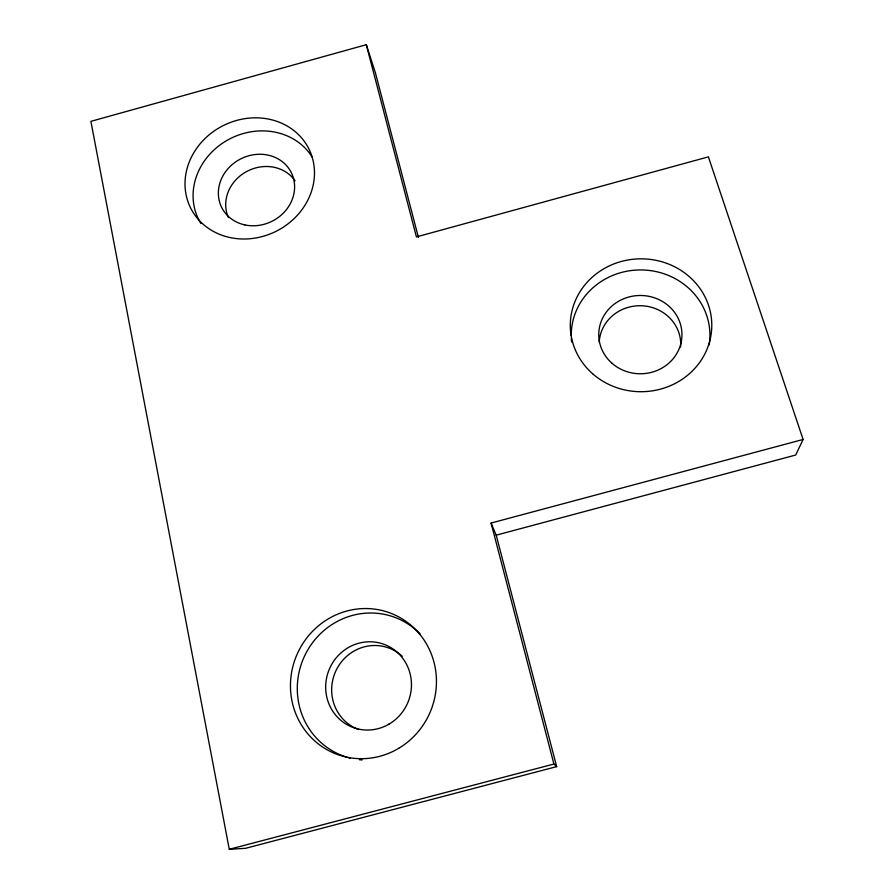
<?xml version="1.0" encoding="UTF-8"?>
<svg xmlns="http://www.w3.org/2000/svg" width="894" height="894" viewBox="0 0 894 894"><rect width="100%" height="100%" fill="white"/><g stroke="black" fill="none" stroke-linecap="round" stroke-linejoin="round"><path stroke-width="1.34" d="M803.103 439.468L795.682 455.035L496.204 535.171L491.074 523.057L803.103 439.468L708.394 156.863L416.436 236.899L366.305 44.7L90.897 121.349L229.277 849.3L245.571 848.317L556.671 766.627L496.204 535.171M229.277 849.3L553.922 764.035L556.671 766.627M366.305 44.7L375.413 72.827L418.426 237.458M491.074 523.057L553.922 764.035M228.428 217.633A38.207 34.374 -27 0 1 246.263 171.737A38.207 34.374 -27 0 1 295.065 180.8M358.628 729.515A43.46 41.817 -69 0 1 337.999 666.857A43.46 41.817 -69 0 1 402.222 656.241M599.215 342.067A40.789 38.464 0.4 0 1 642.518 305.804A40.789 38.464 0.4 0 1 680.625 346.984M571.635 342.044A69.341 65.251 0.1 0 1 571.322 338.122M571.244 335.518A69.341 65.251 0.1 0 1 645.624 270.111A69.341 65.251 0.1 0 1 709.154 344.983M346.28 756.983A73.945 71.107 -68.3 0 1 308.262 649.089A73.945 71.107 -68.3 0 1 420.214 634.047M362.159 759.967A73.945 71.107 -68.3 0 1 359.455 759.732M350.135 758.067A73.945 71.107 -68.3 0 1 347.554 757.363M200.871 223.567A64.871 58.177 -26.9 0 1 226.081 140.939A64.871 58.177 -26.9 0 1 312.33 157.288M230.183 237.58A66.111 59.105 -26.8 0 0 312.967 160.093A66.111 59.105 -26.8 0 0 206.067 137.542A66.111 59.105 -26.8 0 0 230.183 237.58M592.566 373.692A70.749 66.447 -0.3 0 0 709.903 340.458A70.749 66.447 -0.3 0 0 620.637 261.663A70.749 66.447 -0.3 0 0 592.566 373.692M398.668 748.345A75.509 72.559 -67.5 0 0 401.227 618.302A75.509 72.559 -67.5 0 0 290.472 684.212A75.509 72.559 -67.5 0 0 398.668 748.345M244.811 224.897A38.923 34.9 -26.9 0 0 293.757 179.437A38.923 34.9 -26.9 0 0 230.887 165.725A38.923 34.9 -26.9 0 0 244.811 224.897M388.979 724.14A44.365 42.655 -68.2 0 0 391.047 647.703A44.365 42.655 -68.2 0 0 325.684 685.854A44.365 42.655 -68.2 0 0 388.979 724.14M611.708 363.009A41.605 39.146 0.1 0 0 680.803 343.799A41.605 39.146 0.1 0 0 628.56 297.087A41.605 39.146 0.1 0 0 611.708 363.009"/></g></svg>
